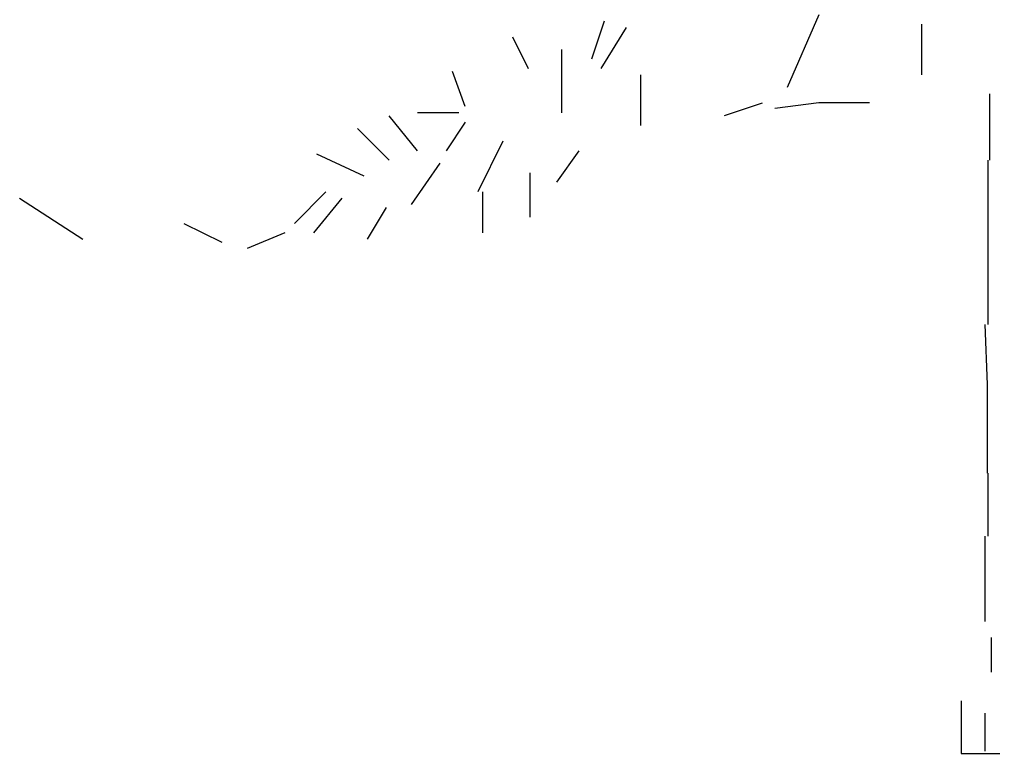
# Model space of a CAD drawing. Header units: metres. Extents: x -3.9 to 3.3, y 0 to 12.9.
# Drawn here: x -1.87 to -0.066, y 0 to 1.359 of the extents above; entities that cross this region are included whole.
import ezdxf

# ---------------------------------------------------------------- set-up
doc = ezdxf.new("R2010")
doc.units = ezdxf.units.M
doc.header["$LTSCALE"] = 0.2

msp = doc.modelspace()

# ---------------------------------------------------------------- linework, layer by layer
at = {"linetype": 'Continuous'}
for p, q in [((-0.7871, 1.356), (-0.8105, 1.2858)), ((-0.7871, 1.356), (-0.8105, 1.2858)), ((-0.7871, 1.356), (-0.8105, 1.2858)), ((-0.3892, 1.3678), (-0.4477, 1.2332)), ((-0.7462, 1.3443), (-0.793, 1.2683)), ((-0.7462, 1.3443), (-0.793, 1.2683)), ((-0.7462, 1.3443), (-0.793, 1.2683)), ((-0.7462, 1.3443), (-0.793, 1.2683)), ((-0.7462, 1.3443), (-0.793, 1.2683)), ((-0.199, 1.3502), (-0.199, 1.2566)), ((-0.9568, 1.3268), (-0.9276, 1.2683)), ((-0.9568, 1.3268), (-0.9276, 1.2683)), ((-0.8661, 1.3034), (-0.8661, 1.1863)), ((-0.8661, 1.3034), (-0.8661, 1.1863)), ((-0.8661, 1.3034), (-0.8661, 1.1863)), ((-0.8661, 1.3034), (-0.8661, 1.1863)), ((-0.8661, 1.3034), (-0.8661, 1.1863)), ((-1.0446, 1.198), (-1.068, 1.2624)), ((-1.0446, 1.198), (-1.068, 1.2624)), ((-1.0446, 1.198), (-1.068, 1.2624)), ((-0.7198, 1.2566), (-0.7198, 1.1629)), ((-0.0731, 1.2215), (-0.0731, 1.0986)), ((-0.0731, 1.2215), (-0.0731, 1.0986)), ((-0.4945, 1.2039), (-0.5647, 1.1805)), ((-0.4711, 1.1951), (-0.3892, 1.2054)), ((-0.3892, 1.2054), (-0.2955, 1.2054)), ((-1.1324, 1.1161), (-1.1851, 1.1805)), ((-1.1324, 1.1161), (-1.1851, 1.1805)), ((-1.1324, 1.1161), (-1.1851, 1.1805)), ((-1.0563, 1.1863), (-1.1324, 1.1863)), ((-1.0563, 1.1863), (-1.1324, 1.1863)), ((-1.1851, 1.0986), (-1.2436, 1.1571)), ((-1.1851, 1.0986), (-1.2436, 1.1571)), ((-1.1851, 1.0986), (-1.2436, 1.1571)), ((-1.0446, 1.1688), (-1.0797, 1.1161)), ((-1.0446, 1.1688), (-1.0797, 1.1161)), ((-1.0446, 1.1688), (-1.0797, 1.1161)), ((-1.0446, 1.1688), (-1.0797, 1.1161)), ((-1.0446, 1.1688), (-1.0797, 1.1161)), ((-0.9744, 1.1337), (-1.0212, 1.04)), ((-0.9744, 1.1337), (-1.0212, 1.04)), ((-0.9744, 1.1337), (-1.0212, 1.04)), ((-1.3197, 1.1103), (-1.2319, 1.0693)), ((-1.3197, 1.1103), (-1.2319, 1.0693)), ((-1.3197, 1.1103), (-1.2319, 1.0693)), ((-0.8339, 1.1161), (-0.8749, 1.0576)), ((-0.8339, 1.1161), (-0.8749, 1.0576)), ((-1.0914, 1.0927), (-1.1441, 1.0166)), ((-1.0914, 1.0927), (-1.1441, 1.0166)), ((-0.0761, 1.0986), (-0.0761, 0.7942)), ((-0.9246, 1.0751), (-0.9246, 0.9932)), ((-0.9246, 1.0751), (-0.9246, 0.9932)), ((-1.8698, 1.0283), (-1.7527, 0.9523)), ((-1.8698, 1.0283), (-1.7527, 0.9523)), ((-1.8698, 1.0283), (-1.7527, 0.9523)), ((-1.8698, 1.0283), (-1.7527, 0.9523)), ((-1.8698, 1.0283), (-1.7527, 0.9523)), ((-1.8698, 1.0283), (-1.7527, 0.9523)), ((-1.3021, 1.04), (-1.3606, 0.9815)), ((-1.2728, 1.0283), (-1.3255, 0.964)), ((-1.2728, 1.0283), (-1.3255, 0.964)), ((-1.0124, 1.04), (-1.0124, 0.964)), ((-1.0124, 1.04), (-1.0124, 0.964)), ((-1.0124, 1.04), (-1.0124, 0.964)), ((-1.0124, 1.04), (-1.0124, 0.964)), ((-1.1909, 1.0108), (-1.226, 0.9523)), ((-1.1909, 1.0108), (-1.226, 0.9523)), ((-1.1909, 1.0108), (-1.226, 0.9523)), ((-1.5654, 0.9815), (-1.4952, 0.9464)), ((-1.5654, 0.9815), (-1.4952, 0.9464)), ((-1.5654, 0.9815), (-1.4952, 0.9464)), ((-1.5654, 0.9815), (-1.4952, 0.9464)), ((-1.5654, 0.9815), (-1.4952, 0.9464)), ((-1.5654, 0.9815), (-1.4952, 0.9464)), ((-1.3782, 0.964), (-1.4484, 0.9347)), ((-0.0819, 0.7942), (-0.0775, 0.683)), ((-0.0819, 0.7942), (-0.0775, 0.683)), ((-0.0775, 0.683), (-0.0775, 0.5192)), ((-0.0775, 0.683), (-0.0775, 0.5192)), ((-0.0761, 0.5192), (-0.0761, 0.4021)), ((-0.0761, 0.5192), (-0.0761, 0.4021)), ((-0.0819, 0.4021), (-0.0819, 0.2441)), ((-0.0819, 0.4021), (-0.0819, 0.2441)), ((-0.0819, 0.4021), (-0.0819, 0.2441)), ((-0.0819, 0.4021), (-0.0819, 0.2441)), ((-0.0702, 0.2149), (-0.0702, 0.1505)), ((-0.0702, 0.2149), (-0.0702, 0.1505)), ((-0.1258, 0.0978), (-0.1258, 0)), ((-0.1258, 0.0978), (-0.1258, 0)), ((-0.0819, 0.0744), (-0.0819, 0.0042))]:
    msp.add_line(p, q, dxfattribs=at)
msp.add_line((-0.1258, 0), (0.1395, 0))

doc.saveas('drawing.dxf')
